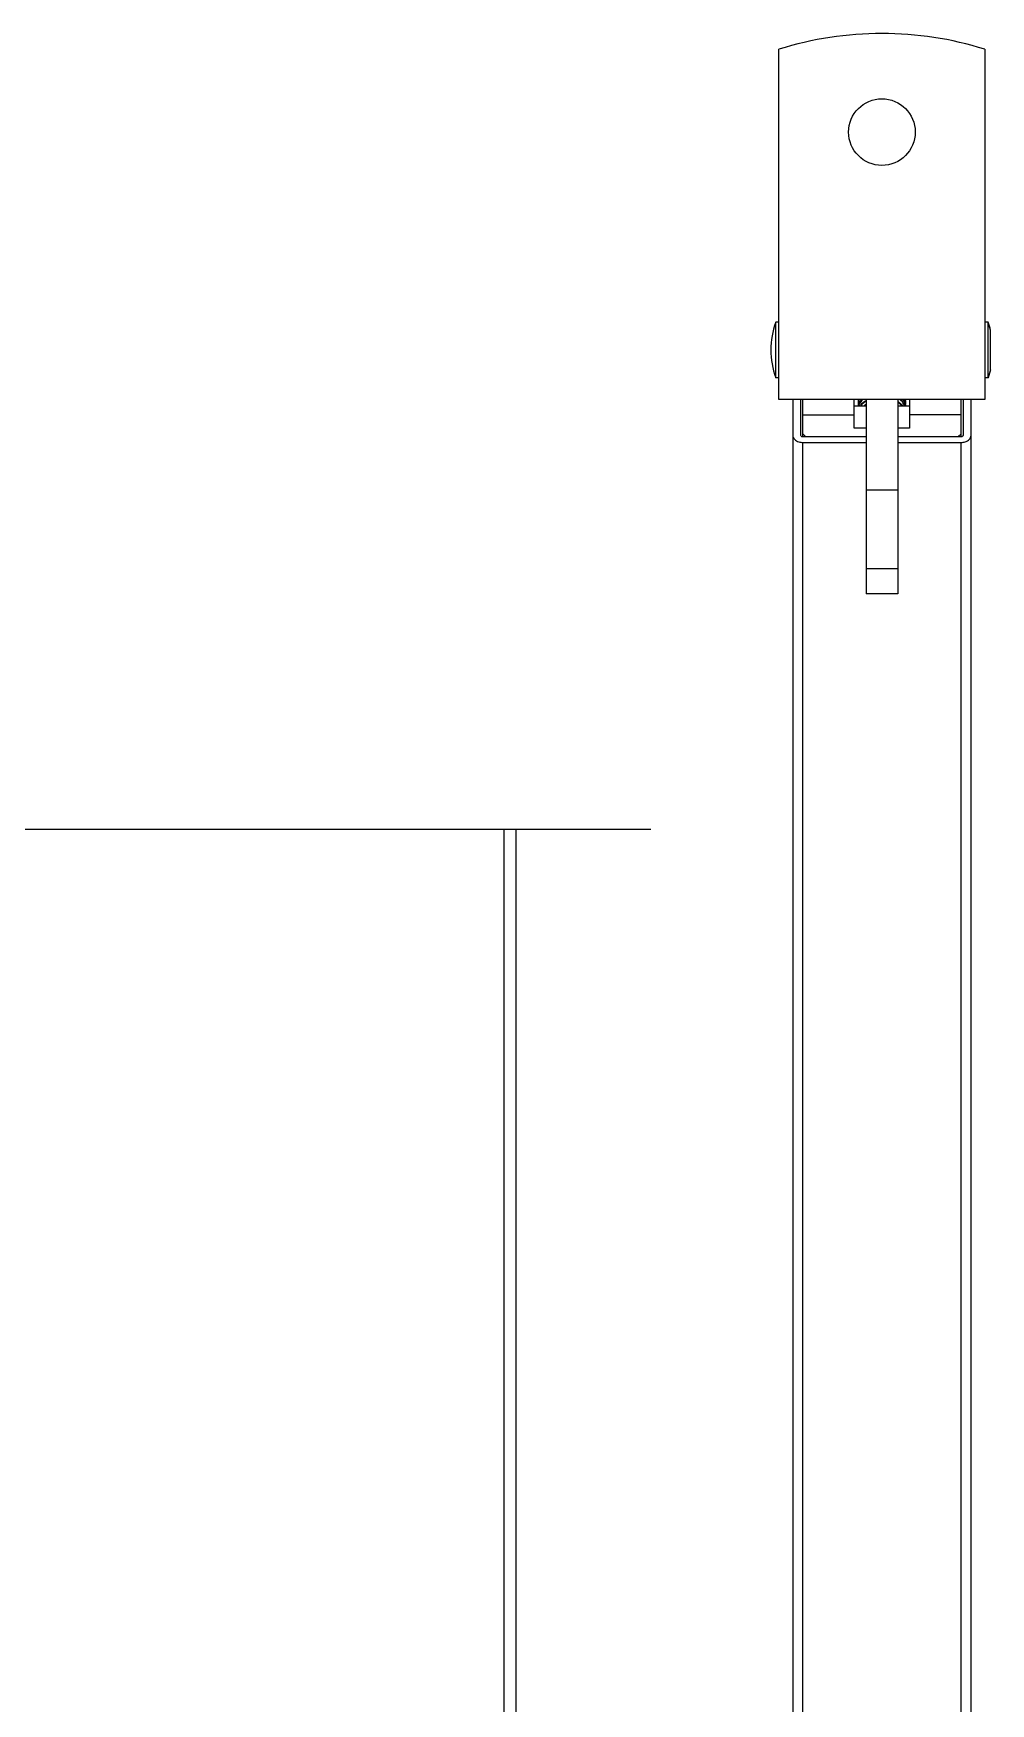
# Model space of a CAD drawing. Extents: x 1060579 to 1383165, y 581819 to 1037910.
# Drawn here: x 1270435 to 1271536, y 849944 to 851865 of the extents above; entities that cross this region are included whole.
import ezdxf

# ---------------------------------------------------------------- set-up
doc = ezdxf.new("R2010")
doc.units = 0
doc.header["$LTSCALE"] = 1000
doc.header["$MEASUREMENT"] = 0
doc.layers.add('02___PRT_ALL_AXES', color=7, linetype='Continuous')

msp = doc.modelspace()

# ---------------------------------------------------------------- linework, layer by layer
at = {"color": 0, "linetype": 'Continuous'}
for p, q in [((1271292.9, 851443.6), (1271292.9, 851846.5)), ((1271529.8, 851846.5), (1271529.8, 851443.6)), ((1271292.9, 851532.5), (1271289.2, 851532.5)), ((1271533.4, 851532.5), (1271529.8, 851532.5)), ((1271292.9, 851468.7), (1271289.2, 851468.7)), ((1271533.4, 851468.7), (1271529.8, 851468.7)), ((1271529.8, 851443.6), (1271292.9, 851443.6)), ((1271308.8, 851443.6), (1271308.8, 848577.2)), ((1271317.9, 851402.2), (1271317.9, 851443.6)), ((1271320.2, 851400.6), (1271320.2, 851443.6)), ((1271379.4, 851410.6), (1271379.4, 851443.6)), ((1271393.1, 851443.6), (1271393.1, 851220.2)), ((1271429.5, 851443.6), (1271429.5, 851220.2)), ((1271438.6, 851436.1), (1271438.6, 851436.1)), ((1271443.2, 851443.6), (1271443.2, 851410.6)), ((1271502.4, 851400.6), (1271502.4, 851443.6)), ((1271504.7, 851443.6), (1271504.7, 851402.2)), ((1271513.8, 848577.2), (1271513.8, 851443.6)), ((1271320.2, 851425.8), (1271379.4, 851425.8)), ((1271502.4, 851425.8), (1271443.2, 851425.8)), ((1271393.1, 851400.6), (1271320.2, 851400.6)), ((1271320.2, 848574.1), (1271320.2, 851394.2)), ((1271320.2, 851394.2), (1271393.1, 851394.2)), ((1271502.4, 851400.6), (1271429.5, 851400.6)), ((1271429.5, 851394.2), (1271502.4, 851394.2)), ((1271502.4, 848574.1), (1271502.4, 851394.2)), ((1271429.5, 851339.2), (1271393.1, 851339.2)), ((1271429.5, 851248.9), (1271393.1, 851248.9)), ((1271429.5, 851220.2), (1271393.1, 851220.2))]:
    msp.add_line(p, q, dxfattribs=at)
at = {"color": 7, "linetype": 'Continuous'}
for p, q in [((1270146.3, 850949.6), (1271145.5, 850949.6)), ((1270976.6, 850949.6), (1270976.6, 847309.8)), ((1270990.3, 850949.6), (1270990.3, 847309.8))]:
    msp.add_line(p, q, dxfattribs=at)
at = {"color": 0, "linetype": 'Continuous'}
for centre, radius, start, end in [((1271411.3, 851469.9), 394.7, 72.5364, 107.4636), ((1271396.7, 851442.4), 12.7, 174.401, 175.6635), ((1271396.5, 851443.4), 12.5, 178.8134, 179.9997), ((1271396.6, 851442.4), 12.6, 175.6608, 179.9953), ((1271396.7, 851442.4), 12.7, 180.0261, 188.8295), ((1271396.7, 851438.6), 12.7, 171.1911, 179.9741), ((1271396.6, 851437.6), 12.6, 175.6605, 179.9953), ((1271396.6, 851437.6), 12.7, 180.0139, 186.93), ((1271397.1, 851438.5), 13.1, 164.6083, 171.1845), ((1271397.1, 851433.6), 13.1, 164.6598, 169.3157), ((1271397.3, 851433.6), 13.3, 163.5953, 164.6668), ((1271397.8, 851438.3), 13.8, 157.0287, 163.5614), ((1271397.3, 851438.4), 13.3, 163.5974, 164.6218), ((1271405.1, 851417.5), 23.6, 122.8181, 127.9395), ((1271405.8, 851415.4), 24.9, 121.7583, 123.8494), ((1271406.1, 851416), 25.4, 120.9338, 122.8546), ((1271406.2, 851414.8), 25.6, 120.8557, 121.764), ((1271414.6, 851418.3), 26.8, 54.584, 55.9763), ((1271414.5, 851414.3), 27, 55.3596, 55.974), ((1271414.8, 851414.6), 26.5, 54.0186, 55.3617), ((1271423.1, 851436), 15.6, 14.2329, 17.4998), ((1271423.4, 851439.9), 15.2, 9.4059, 14.0602), ((1271423.5, 851436.1), 15.2, 7.342, 14.2378), ((1271423.6, 851440.9), 15.1, 7.5196, 10.3775), ((1271423.7, 851444.9), 14.9, 352.4837, 355.3612), ((1271423.8, 851441), 14.9, 0.0172, 7.5261), ((1271423.7, 851440), 15, 3.7181, 9.4047), ((1271423.8, 851440), 14.9, 352.2882, 359.9823), ((1271423.8, 851436.1), 14.9, 0.0162, 7.3323), ((1271423.9, 851440), 14.8, 0.0033, 3.71)]:
    msp.add_arc(centre, radius, start, end, dxfattribs=at)
for points, knots in [([(1271385.5, 851443.7), (1271385.3, 851443.3), (1271384.5, 851441.6), (1271384.1, 851439.9), (1271384, 851438.5)], [0, 0, 0, 0, 0.256497, 1, 1, 1, 1]), ([(1271389.3, 851443.7), (1271388.1, 851442.6), (1271386.1, 851440.3), (1271384.8, 851437.5), (1271384.4, 851436.1)], [0, 0, 0, 0, 0.519467, 1, 1, 1, 1]), ([(1271384.5, 851437.4), (1271384.7, 851437.9), (1271385.5, 851440.2), (1271387, 851442.3), (1271388.3, 851443.7)], [0, 0, 0, 0, 0.239996, 1, 1, 1, 1]), ([(1271386.1, 851436.1), (1271386.5, 851436.7), (1271388.4, 851439.3), (1271390.9, 851441.4), (1271393, 851442.6)], [0, 0, 0, 0, 0.235297, 1, 1, 1, 1]), ([(1271393, 851441.6), (1271392.4, 851441.3), (1271390.1, 851439.7), (1271388, 851437.8), (1271386.8, 851436.1)], [0, 0, 0, 0, 0.26441, 1, 1, 1, 1]), ([(1271429.6, 851441.5), (1271430.2, 851441.1), (1271432.3, 851439.6), (1271434.2, 851437.7), (1271435.3, 851436.1)], [0, 0, 0, 0, 0.260528, 1, 1, 1, 1]), ([(1271434.6, 851436.1), (1271434.3, 851436.5), (1271432.9, 851437.9), (1271431.4, 851439.3), (1271430.2, 851440.1)], [0, 0, 0, 0, 0.242618, 1, 1, 1, 1]), ([(1271437.5, 851436.1), (1271437.2, 851436.8), (1271435.8, 851439.7), (1271433.7, 851442.1), (1271431.8, 851443.7)], [0, 0, 0, 0, 0.238978, 1, 1, 1, 1]), ([(1271432.9, 851443.7), (1271433.5, 851443.1), (1271435.6, 851440.9), (1271437.2, 851438.2), (1271437.9, 851436.1)], [0, 0, 0, 0, 0.263007, 1, 1, 1, 1]), ([(1271438.6, 851436.1), (1271438.5, 851437.4), (1271438, 851440.1), (1271436.8, 851442.5), (1271436.1, 851443.7)], [0, 0, 0, 0, 0.49066, 1, 1, 1, 1]), ([(1271436.7, 851443.7), (1271436.8, 851443.4), (1271437.3, 851442.5), (1271437.7, 851441.5), (1271438, 851440.7)], [0, 0, 0, 0, 0.253666, 1, 1, 1, 1]), ([(1271308.8, 851402.2), (1271308.8, 851400.6), (1271310.5, 851397.1), (1271313.9, 851395.4), (1271315.7, 851394.8)], [0, 0, 0, 0, 0.452141, 1, 1, 1, 1]), ([(1271320.2, 851400.6), (1271319.9, 851400.6), (1271319, 851400.7), (1271317.9, 851401.6), (1271317.9, 851402.2)], [0, 0, 0, 0, 0.29846, 1, 1, 1, 1]), ([(1271504.7, 851402.2), (1271504.7, 851401.6), (1271503.7, 851400.7), (1271502.7, 851400.6), (1271502.4, 851400.6)], [0, 0, 0, 0, 0.70154, 1, 1, 1, 1]), ([(1271506.9, 851394.8), (1271508.8, 851395.4), (1271512.1, 851397.1), (1271513.8, 851400.6), (1271513.8, 851402.2)], [0, 0, 0, 0, 0.547859, 1, 1, 1, 1])]:
    msp.add_open_spline(points, degree=3, knots=knots, dxfattribs=at)
for points in [[(1271315.7, 851394.8), (1271317.2, 851394.4), (1271318.7, 851394.2), (1271320.2, 851394.2)], [(1271502.4, 851394.2), (1271504, 851394.2), (1271505.5, 851394.4), (1271506.9, 851394.8)]]:
    msp.add_open_spline(points, degree=3, dxfattribs=at)
at = {"layer": '02___PRT_ALL_AXES', "color": 0, "linetype": 'Continuous'}
for p, q in [((1271289.2, 851468.7), (1271289.2, 851532.5)), ((1271292.9, 851532.5), (1271289.2, 851532.5)), ((1271533.4, 851532.5), (1271529.8, 851532.5)), ((1271533.4, 851468.7), (1271533.4, 851532.5)), ((1271536.3, 851523.4), (1271533.4, 851532.5)), ((1271536.3, 851477.8), (1271536.3, 851523.4)), ((1271292.9, 851468.7), (1271289.2, 851468.7)), ((1271533.4, 851468.7), (1271529.8, 851468.7)), ((1271536.3, 851477.8), (1271533.4, 851468.7)), ((1271393.1, 851436.1), (1271379.4, 851436.1)), ((1271443.2, 851436.1), (1271429.5, 851436.1)), ((1271393.1, 851410.6), (1271379.4, 851410.6)), ((1271443.2, 851410.6), (1271429.5, 851410.6)), ((1271320.2, 851404.3), (1271323.8, 851400.6)), ((1271498.8, 851400.6), (1271502.4, 851404.3))]:
    msp.add_line(p, q, dxfattribs=at)
msp.add_circle((1271411.3, 851751.2), 38.3, dxfattribs=at)
for centre, start, end in [((1271374.6, 851500.6), 159.5127, 200.4873), ((1271448.1, 851500.6), 14.4775, 20.4873), ((1271448.1, 851500.6), 339.5127, 345.5225)]:
    msp.add_arc(centre, 91.1, start, end, dxfattribs=at)

doc.saveas('drawing.dxf')
